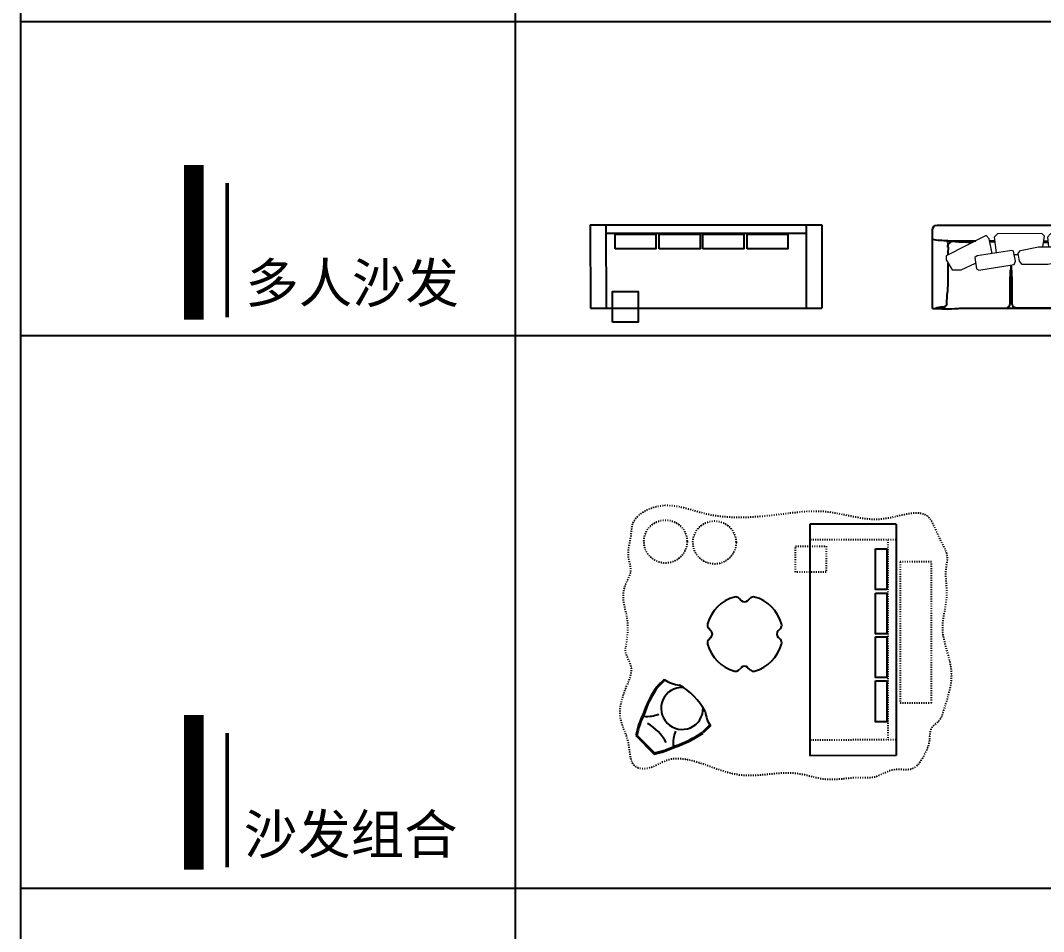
# Model space of a CAD drawing. Extents: x 185064 to 343242, y -369192 to -264966.
# Drawn here: x 185064 to 198135, y -289282 to -277648 of the extents above; entities that cross this region are included whole.
import ezdxf

# ---------------------------------------------------------------- set-up
doc = ezdxf.new("R2010")
doc.units = 0
doc.linetypes.add('ACAD_ISO03W100', pattern=[30, 12, -18])
doc.styles.add('CCD-HB', font='hbsmall.shx')

# ---------------------------------------------------------------- blocks, each defined once
blk = doc.blocks.new('erte')
at = {"color": 3}
for p, q in [((21092, 4447), (21115, 4424)), ((21185, 4424), (21209, 4447)), ((20792, 4101), (20769, 4125)), ((20769, 4007), (20792, 4031)), ((21508, 4101), (21531, 4125)), ((21531, 4007), (21508, 4031)), ((21115, 3708), (21092, 3685)), ((21209, 3685), (21185, 3708))]:
    blk.add_line(p, q, dxfattribs=at)
for centre, radius, start, end in [((21150, 4066), 408, 105.2035, 164.7965), ((21056, 4411), 50, 45, 105.2035), ((21150, 4459), 50, 225, 315), ((21244, 4411), 50, 74.7965, 135), ((21150, 4066), 408, 15.2035, 74.7965), ((20805, 4160), 50, 164.7965, 225), ((21496, 4160), 50, 315, 15.2035), ((20757, 4066), 50, 315, 45), ((21543, 4066), 50, 135, 225), ((20805, 3972), 50, 135, 195.2035), ((21150, 4066), 408, 195.2035, 254.7965), ((21150, 4066), 408, 285.2035, 344.7965), ((21496, 3972), 50, 344.7965, 45), ((21150, 3673), 50, 45, 135), ((21056, 3720), 50, 254.7965, 315), ((21244, 3720), 50, 225, 285.2035)]:
    blk.add_arc(centre, radius, start, end, dxfattribs=at)
blk = doc.blocks.new('A$C1A467F9B')
at = {"color": 3}
for p, q in [((203, 554), (308, 449)), ((303, 475), (214, 564)), ((214, 564), (320, 458)), ((-458, -107), (-352, -214)), ((-447, -97), (-342, -202)), ((354, -501), (608, -247)), ((358, -519), (625, -251))]:
    blk.add_line(p, q, dxfattribs=at)
at = {"color": 6}
blk.add_line((-368, -197), (-458, -107), dxfattribs=at)
at = {"color": 3}
for centre, radius, start, end in [((501, -395), 1014, 119.1626, 149.8513), ((-37, 154), 305, 177.0446, 91.8859), ((-30, 922), 433, 274.9932, 304.3079), ((-908, -407), 1487, 17.7335, 35.1451), ((-910, -409), 1505, 17.7471, 35.1745), ((-829, 157), 455, 324.5155, 354.6482), ((472, 501), 477, 248.3198, 274.2972), ((-558, -479), 1189, 11.2496, 26.1848), ((-549, -480), 1196, 11.0304, 26.2975), ((791, -684), 694, 118.8536, 151.1464), ((516, 1017), 1505, 234.8255, 252.2529), ((514, 1014), 1487, 234.8549, 252.2665), ((-398, -362), 477, 355.7028, 21.6802), ((586, 655), 1196, 243.7025, 258.9696), ((585, 665), 1189, 243.8152, 258.7504)]:
    blk.add_arc(centre, radius, start, end, dxfattribs=at)
blk = doc.blocks.new('awtare')
at = {"color": 3, "linetype": 'Continuous'}
for p, q in [((5039, -3795, 0), (5471, -3795, 0)), ((7439, -3795, 0), (5471, -3795, 0)), ((4989, -4682, 0), (4989, -3845, 0)), ((7489, -4340, 0), (7489, -3845, 0)), ((7489, -4682, 0), (7489, -4340, 0)), ((4989, -4682, 0), (5133, -4682, 0)), ((5828, -4682, 0), (5133, -4682, 0)), ((5828, -4682, 0), (7201, -4682, 0)), ((7489, -4682, 0), (7345, -4682, 0))]:
    blk.add_line(p, q, dxfattribs=at)
at = {"color": 3, "lineweight": 5}
for points in [[(5665, -4153), (5665, -4088), (5615, -3948), (5575, -3908), (5500, -3951), (5130, -4248), (5153, -4288), (5215, -4350), (5265, -4350), (5590, -4183)], [(6576, -4093), (6550, -4063), (6360, -4027), (6090, -4027), (6075, -4063), (6075, -4168), (6105, -4183), (6260, -4213), (6535, -4213), (6560, -4178)], [(7039, -4138), (7019, -4258), (6994, -4273), (6619, -4213), (6604, -4178), (6624, -4073), (6644, -4063), (7014, -4123)]]:
    blk.add_lwpolyline(points, close=True, dxfattribs=at)
for points in [[(6075, -4105), (5785, -4111), (5755, -4088), (5729, -3913), (5759, -3883), (6230, -3888)], [(6230, -3888), (6265, -3923), (6252, -4027)], [(6312, -4027), (6295, -3913), (6325, -3883), (6796, -3888)], [(6796, -3888), (6831, -3923), (6811, -4088), (6808, -4090)], [(6852, -4097), (6884, -3939), (6918, -3905), (7344, -4123), (7344, -4165), (7280, -4271)], [(5744, -4018), (5643, -4028)], [(5515, -4222), (5625, -4213), (5835, -4163), (5830, -4110)], [(6618, -4106), (6573, -4107)], [(7280, -4271), (7184, -4271), (7029, -4200)]]:
    blk.add_lwpolyline(points, dxfattribs=at)
at = {"color": 3, "linetype": 'Continuous', "elevation": 0}
for points in [[(5142, -4629, -0.447073), (5094, -4668, 0.096037), (5022, -4682, 0.022563), (5347, -4678), (5637, -4677, 0.01864), (5777, -4675, 0.392553), (5817, -4628, -0.017128), (5823, -4273, 0.002059), (5823, -4265)], [(6195, -4680), (6049, -4679, -0.015228), (5878, -4677, -0.392553), (5838, -4630, 0.017128), (5832, -4275, -0.002059), (5832, -4267)], [(6195, -4680), (6429, -4679, 0.015228), (6600, -4677, 0.392553), (6640, -4630, -0.017128), (6645, -4275, 0.002059), (6646, -4267)], [(7336, -4631, 0.457762), (7384, -4668, -0.096037), (7456, -4682, -0.026673), (7181, -4680), (6891, -4679, -0.01373), (6701, -4677, -0.392553), (6661, -4630, 0.017128), (6656, -4275, -0.002059), (6655, -4267)]]:
    blk.add_lwpolyline(points, format="xyb", dxfattribs=at)
at = {"color": 3, "linetype": 'Continuous'}
for centre, radius, start, end in [((5039, -3845, 0), 50, 90, 180), ((7439, -3845, 0), 50, 0, 90), ((5138, -3072, 0), 886, 260.3352, 270.9353), ((5853, 25994, 0), 29960, 268.6065, 269.2962), ((5006, -4015, 0), 149, 358.0785, 22.5392), ((5202, -4020, 0), 47.9, 108.9173, 189.7161), ((-18340, -4030, 0), 23495, 359.5148, 0.0054), ((5188, -3970, 0), 4.64, 81.0021, 254.2505), ((5413, -1816, 0), 2161, 264.0457, 268.4527), ((5446, -964, 0), 3014, 268.2589, 270.4133), ((5853, 25994, 0), 29960, 269.5578, 269.7786), ((5446, -964, 0), 3014, 273.3788, 273.7843), ((5705, -4458, 0), 492, 86.3271, 97.937), ((6278, 283, 0), 4263, 269.7304, 270.3675), ((7782, -294963, 0), 291003, 90.29115, 90.29963), ((6801, -4822, 0), 854, 84.839, 88.3593), ((7782, -294963, 0), 291003, 90.17751, 90.18807), ((7782, -294963, 0), 291003, 90.0897, 90.14856), ((7048, -1913, 0), 2066, 270.4589, 272.1027), ((7065, -1818, 0), 2161, 271.5473, 275.9543), ((7290, -3972, 0), 4.64, 285.7495, 98.9979), ((7276, -4022, 0), 47.9, 350.2839, 71.0827), ((30818, -4032, 0), 23495, 179.9946, 180.195), ((7472, -4017, 0), 149, 157.4608, 181.9215), ((7340, -3075, 0), 886, 269.0647, 279.6648), ((7027, -4200, 0), 1198, 175.6961, 176.611), ((4627, -4197, 0), 1198, 356.772, 1.5155), ((7027, -4200, 0), 1198, 178.3074, 183.228), ((5450, -4200, 0), 1198, 356.772, 359.1411), ((7851, -4200, 0), 1198, 180.9027, 183.228), ((30818, -4032, 0), 23495, 180.4085, 181.1608), ((-18340, -4030, 0), 23495, 358.8392, 359.3695), ((6807, -4684, 0), 1666, 173.8952, 178.1123), ((-18340, -4030, 0), 23495, 358.8375, 358.8392), ((30818, -4032, 0), 23495, 181.1608, 181.1625), ((5671, -4686, 0), 1666, 1.8877, 6.1048)]:
    blk.add_arc(centre, radius, start, end, dxfattribs=at)
blk = doc.blocks.new('22221')
at = {"color": 3}
for p, q in [((194949, -298614), (197906, -298614)), ((194949, -298614), (194950, -299678)), ((195149, -298614), (195150, -299678)), ((197706, -298614), (197708, -299678)), ((197906, -298614), (197908, -299678)), ((195149, -298721), (197707, -298721)), ((194950, -299678), (197908, -299678))]:
    blk.add_line(p, q, dxfattribs=at)
for points in [[(195267, -298921), (195267, -298734), (195788, -298734), (195788, -298921)], [(195831, -298921), (195831, -298734), (196351, -298734), (196351, -298921)], [(196389, -298921), (196389, -298734), (196909, -298734), (196909, -298921)], [(196953, -298921), (196953, -298734), (197473, -298734), (197473, -298921)], [(195234, -299859), (195234, -299469), (195562, -299469), (195562, -299859)]]:
    blk.add_lwpolyline(points, close=True, dxfattribs=at)

msp = doc.modelspace()

# ---------------------------------------------------------------- linework, layer by layer
at = {"color": 8}
for p, q in [((185064, -264966), (185064, -369192)), ((191386, -264966), (191386, -369192)), ((185064, -277663), (310328, -277663)), ((185064, -281673), (343242, -281673)), ((185064, -288729), (343242, -288729))]:
    msp.add_line(p, q, dxfattribs=at)
at = {"color": 3}
for p, q in [((196250, -284078), (195148, -284079)), ((195148, -284079), (195148, -287037)), ((196250, -284078), (196250, -287035)), ((196250, -287035), (195148, -287037))]:
    msp.add_line(p, q, dxfattribs=at)
at = {"color": 3, "linetype": 'ACAD_ISO03W100'}
for p, q in [((196250, -284278), (195148, -284279)), ((196144, -284278), (196144, -286835)), ((196250, -286835), (195148, -286837))]:
    msp.add_line(p, q, dxfattribs=at)
at = {"color": 8}
for points, const_width in [([(187280, -279492), (187280, -281468)], 250), ([(187705, -279724), (187705, -281439)], 50), ([(187280, -286516), (187280, -288492)], 250), ([(187705, -286748), (187705, -288463)], 50)]:
    msp.add_lwpolyline(points, dxfattribs=dict(at, const_width=const_width))
at = {"color": 8, "linetype": 'ACAD_ISO03W100'}
msp.add_lwpolyline([(194967, -284363), (195357, -284363), (195357, -284691), (194967, -284691)], close=True, dxfattribs=at)
at = {"color": 3}
for points in [[(195986, -284396), (196131, -284396), (196131, -284916), (195986, -284916)], [(195986, -284960), (196131, -284960), (196131, -285480), (195986, -285480)], [(195986, -285517), (196131, -285517), (196131, -286038), (195986, -286038)], [(195986, -286081), (196131, -286081), (196131, -286602), (195986, -286602)]]:
    msp.add_lwpolyline(points, close=True, dxfattribs=at)
at = {"color": 3, "linetype": 'ACAD_ISO03W100'}
msp.add_lwpolyline([(196303, -286363), (196703, -286363), (196703, -284563), (196303, -284563)], close=True, dxfattribs=at)
at = {"color": 1, "linetype": 'ACAD_ISO03W100'}
for centre in [(193305, -284302), (193931, -284314)]:
    msp.add_circle(centre, 275, dxfattribs=at)
at = {"color": 8, "linetype": 'ACAD_ISO03W100'}
msp.add_spline([(192800, -285648), (192819, -285297), (192767, -285012), (192808, -284820), (192861, -284696), (192834, -284504), (192868, -284204), (192883, -284087), (193123, -283875), (193310, -283839), (193834, -283948), (194803, -283948), (195351, -283918), (196041, -284014), (196306, -283966), (196511, -283936), (196637, -283966), (196738, -284111), (196848, -284349), (196899, -284467), (196884, -284670), (196896, -284910), (196884, -285103), (196842, -285392), (196956, -285969), (196854, -286469), (196800, -286589), (196703, -286686), (196675, -286854), (196615, -287016), (196457, -287204), (196222, -287216), (196088, -287265), (195936, -287318), (195803, -287318), (195466, -287341), (195315, -287335), (195014, -287269), (194231, -287281), (193311, -287101), (193061, -287201), (192937, -287185), (192828, -286860), (192732, -286565), (192804, -286162), (192864, -285891), (192800, -285648), (192804, -285638)], degree=3, dxfattribs=at)

# ---------------------------------------------------------------- block references
msp.add_blockref('22221', (-2605, 18358))
at = {"color": 6, "yscale": 1.199999999999999, "zscale": 1.199999999999999}
for name, p, xscale in [('awtare', (205702, -275708, 0), -1.199999999999999), ('erte', (168935, -290362), 1.199999999999999)]:
    msp.add_blockref(name, p, dxfattribs=dict(at, xscale=xscale))
at = {"xscale": 0.88, "yscale": 0.88, "zscale": 0.88, "rotation": 270.0000000000061}
msp.add_blockref('A$C1A467F9B', (193382, -286465), dxfattribs=at)

# ---------------------------------------------------------------- texts
at = {"color": 7, "char_height": 500, "width": 3260.81, "attachment_point": 1, "style": 'CCD-HB'}
for s, insert in [('{\\fFangSong|b0|i0|c134|p49;多人沙发}', (187937, -280750)), ('{\\fFangSong|b0|i0|c134|p49;沙发组合}', (187919, -287789))]:
    msp.add_mtext(s, dxfattribs=dict(at, insert=insert))

doc.saveas('drawing.dxf')
